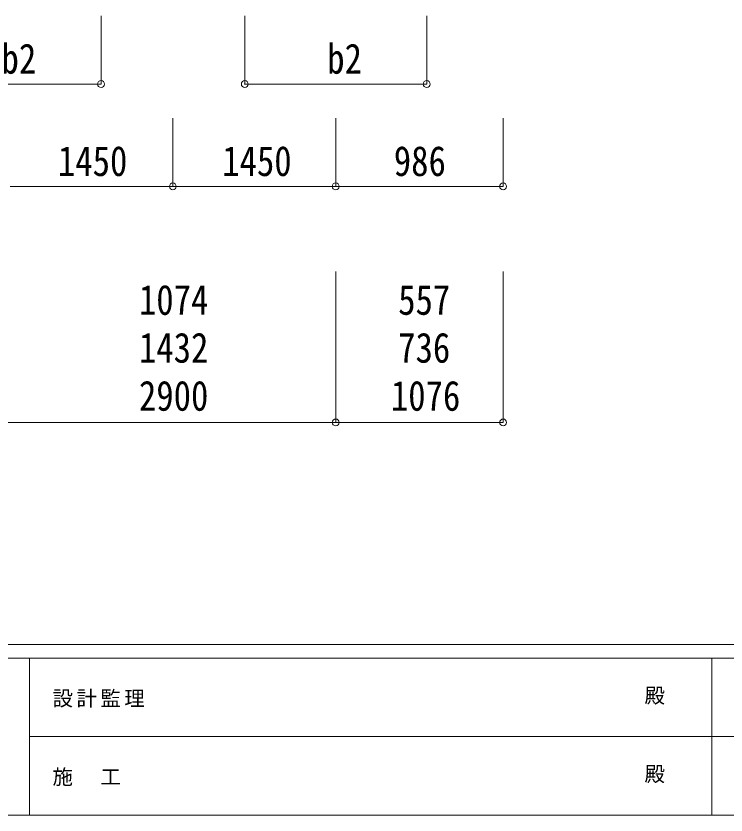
# Model space of a CAD drawing. Units: millimetres at full size, sheet at 1:30; some dimension numbers follow another scale. Extents: x -20916 to 28483, y -5820 to 5820.
# Drawn here: x -3508 to -386, y -5820 to -2308 of the extents above; entities that cross this region are included whole.
import ezdxf
from ezdxf.enums import TextEntityAlignment as Align

# ---------------------------------------------------------------- set-up
doc = ezdxf.new("R2010")
doc.units = ezdxf.units.MM
doc.header["$LTSCALE"] = 30
doc.header["$PDMODE"] = 32
doc.header["$PDSIZE"] = 30
doc.layers.add('0-6_OTH_LINE', color=6, linetype='Continuous', lineweight=9)
doc.layers.add('F-0_240', color=7, linetype='Continuous', lineweight=9)
doc.styles.add('ＭＳ ゴシック', font='')
doc.styles.get('ＭＳ ゴシック').set_extended_font_data('MS Gothic')

msp = doc.modelspace()

# ---------------------------------------------------------------- linework, layer by layer
at = {"layer": '0-6_OTH_LINE'}
for p, q in [((-3134.07, -2607.22), (-3134.07, -2308.22)), ((-2502.07, -2607.22), (-2502.07, -2308.22)), ((-1702.07, -2607.22), (-1702.07, -2308.22)), ((-3934.07, -2607.22), (-3134.07, -2607.22)), ((-2502.07, -2607.22), (-1702.07, -2607.22)), ((-2818.27, -3057.22), (-2818.27, -2757.22)), ((-2102.27, -3057.22), (-2102.27, -2757.22)), ((-1366.27, -3057.22), (-1366.27, -2757.22)), ((-3534.27, -3057.22), (-2102.27, -3057.22)), ((-2102.27, -3057.22), (-1366.27, -3057.22)), ((-2102.27, -4094.67), (-2102.27, -3430.55)), ((-1366.27, -4094.67), (-1366.27, -3430.55)), ((-1366.27, -4094.67), (-4966.27, -4094.67))]:
    msp.add_line(p, q, dxfattribs=at)
for p in [(-3134.07, -2607.22), (-2502.07, -2607.22), (-1702.07, -2607.22), (-2818.27, -3057.22), (-2102.27, -3057.22), (-1366.27, -3057.22), (-2102.27, -4094.67), (-1366.27, -4094.67)]:
    msp.add_point(p, dxfattribs=at)
at = {"layer": 'F-0_240', "color": 5}
for p, q in [((-8432.06, -5070), (8007.94, -5070)), ((-8432.06, -5130), (5341.19, -5130)), ((-3448.82, -5130), (-3448.82, -5820)), ((-448.82, -5130), (-448.82, -5820)), ((-3448.82, -5475), (2701.18, -5475)), ((-8432.06, -5820), (8007.94, -5820))]:
    msp.add_line(p, q, dxfattribs=at)

# ---------------------------------------------------------------- texts
at = {"layer": '0-6_OTH_LINE', "color": 7, "style": 'ＭＳ ゴシック', "width": 0.85}
for s, p in [('b2', (-3571.57, -2601.22)), ('b2', (-2139.57, -2601.22)), ('1450', (-3323.64, -3051.22)), ('1450', (-2601.24, -3051.22)), ('986', (-1846.77, -3051.22)), ('1074', (-2967.39, -3661.21)), ('557', (-1827.54, -3661.21)), ('1432', (-2967.39, -3871.53)), ('736', (-1827.54, -3871.53)), ('2900', (-2967.39, -4082.77)), ('1076', (-1859.61, -4082.77))]:
    msp.add_text(s, height=132, dxfattribs=at).set_placement(p, align=Align.BOTTOM_LEFT)
at = {"layer": 'F-0_240', "style": 'ＭＳ ゴシック'}
for p in [(-744.53, -5347.5), (-744.53, -5692.5)]:
    msp.add_text('殿', height=65.98, dxfattribs=at).set_placement(p, align=Align.BOTTOM_LEFT)
at = {"layer": 'F-0_240', "char_height": 65.98, "attachment_point": 7, "style": 'ＭＳ ゴシック'}
for s, insert in [('\\T1.17;設計監理', (-3347.49, -5347.5)), ('\\T1.17;施\u3000工', (-3347.49, -5692.5))]:
    msp.add_mtext(s, dxfattribs=dict(at, insert=insert))

doc.saveas('drawing.dxf')
